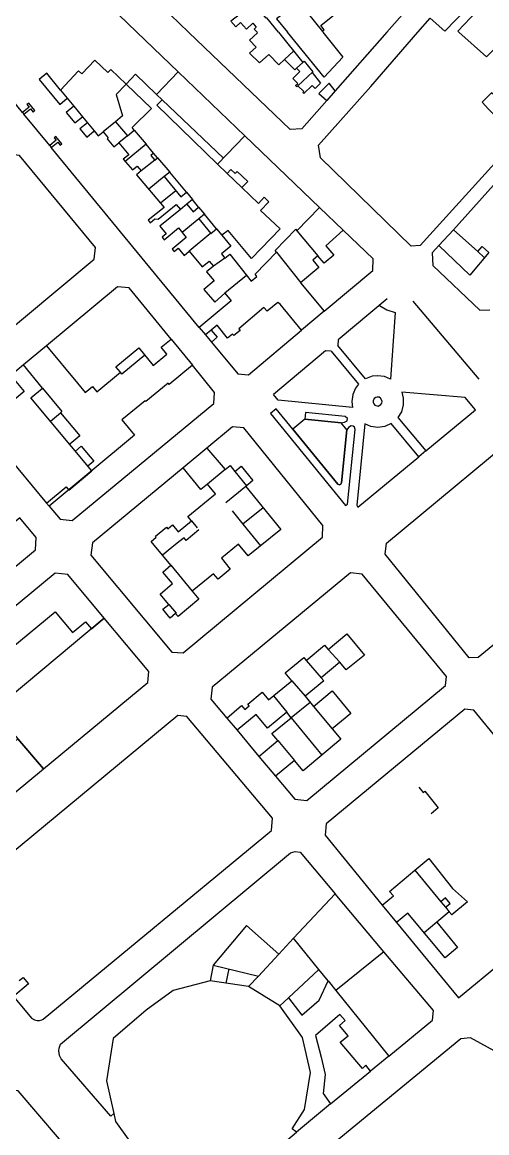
# Model space of a CAD drawing. Header units: millimetres. Extents: x 487814 to 495125, y 4392873 to 4398925.
# Drawn here: x 491881.8 to 492035.7, y 4396840.6 to 4397208.5 of the extents above; entities that cross this region are included whole.
import ezdxf

# ---------------------------------------------------------------- set-up
doc = ezdxf.new("R2010")
doc.units = ezdxf.units.MM
doc.layers.add('Cartografia_Base', color=8, linetype='Continuous')

msp = doc.modelspace()

# ---------------------------------------------------------------- linework, layer by layer
at = {"layer": 'Cartografia_Base'}
for p, q in [((491973.44, 4397215.15, 127.89), (491981.24, 4397205.4, 127.89)), ((491971.7, 4397198.93, 127.02), (491968.74, 4397196.11, 127.02)), ((491974.77, 4397195.17, 127.03), (491972.71, 4397193.24, 127.04)), ((491933.5, 4397192.02, 121.68), (491955.58, 4397170.79, 121.48)), ((491978.03, 4397192.05, 127.74), (491973.14, 4397187.37, 127.74)), ((491894.49, 4397186.01, 126.19), (491896.74, 4397183.29, 126.19)), ((491985.5, 4397185.78, 127.74), (491982.68, 4397182.58, 127.76)), ((491928.15, 4397182.81, 122.61), (491948.46, 4397163.39, 125.56)), ((491881.94, 4397178.58, 128.43), (491882.43, 4397177.98, 128.43)), ((491898.93, 4397180.63, 125.08), (491901.79, 4397177.17, 125.08)), ((491903.41, 4397175.19, 125.08), (491905.65, 4397172.46, 125.08)), ((491912.73, 4397175.51, 124.03), (491908.63, 4397172.2, 124.03)), ((491916.66, 4397170.79, 124.1), (491913.81, 4397168.55, 124.1)), ((491918.97, 4397172.71, 124.1), (491922.86, 4397168.05, 123.23)), ((491890.96, 4397167.58, 128.42), (491891.44, 4397167, 128.42)), ((491922.86, 4397168.05, 123.23), (491915.93, 4397162.32, 123.41)), ((491925.34, 4397165.07, 122.93), (491922.86, 4397168.05, 123.23)), ((491926.63, 4397163.51, 122.93), (491930.72, 4397158.84, 122.93)), ((491925.71, 4397162.76, 123.44), (491921.26, 4397159.21, 123.42)), ((491928.87, 4397157.32, 122.97), (491923.74, 4397153.19, 124.75)), ((491949.7, 4397158.4, 120.58), (491954.6, 4397153.67, 120.59)), ((491932.73, 4397152.63, 122.8), (491927.64, 4397148.56, 123.14)), ((491936.2, 4397152.2, 122.57), (491938.21, 4397149.69, 122.5)), ((491936.39, 4397148.23, 122.63), (491934.23, 4397146.44, 122.63)), ((491940.24, 4397147.18, 122.38), (491942.18, 4397144.86, 122.38)), ((491980.28, 4397147.07, 124.17), (491988.1, 4397139.58, 124.17)), ((491940.32, 4397143.3, 122.42), (491934.82, 4397138.8, 122.13)), ((491944.27, 4397138.57, 122.56), (491937.17, 4397132.64, 122.56)), ((491946.2, 4397140.04, 122.53), (491947.98, 4397137.9, 122.55)), ((491972.79, 4397139.39, 122.78), (491979.74, 4397131.07, 122.89)), ((492024.69, 4397139.69, 125.17), (492019.75, 4397134.53, 125.19)), ((491948.98, 4397130.36, 121.98), (491945.2, 4397127.61, 121.98)), ((491966, 4397132.32, 122.27), (491974.09, 4397122.14, 122.11)), ((492032.69, 4397132.53, 128.23), (492034.86, 4397130.53, 128.23)), ((491956.11, 4397124.6, 122.5), (491948.94, 4397118.74, 122.24)), ((492011.19, 4397116.1, 122.02), (492033.1, 4397090.19, 120.92)), ((491981.87, 4397112.76, 122.81), (491974.34, 4397106.43, 122.68)), ((491940.48, 4397107.38, 123.39), (491942.51, 4397104.9, 123.38)), ((491944.46, 4397106.47, 124.34), (491942.51, 4397104.9, 123.38)), ((491942.51, 4397104.9, 123.38), (491944.56, 4397102.47, 124.37)), ((491889.86, 4397101.23, 122.96), (491882.24, 4397094.96, 122.96)), ((491931.17, 4397103.51, 123.33), (491938.27, 4397094.86, 123.33)), ((491891.18, 4397076.33, 124.5), (491894.52, 4397079.12, 124.5)), ((491943.02, 4397067.38, 122.94), (491935.12, 4397060.86, 122.94)), ((492015.45, 4397066.44, 120.39), (492013.19, 4397064.55, 120.37)), ((491949.04, 4397060.27, 121.74), (491943.15, 4397055.45, 121.74)), ((491952.23, 4397059.65, 121.71), (491956.15, 4397054.93, 121.56)), ((491955.88, 4397054.71, 121.04), (491949.22, 4397049.26, 121.04)), ((491889.93, 4397049.2, 124.32), (491890.82, 4397048.15, 124.41)), ((491951.41, 4397046.58, 120.5), (491954.92, 4397042.25, 120.5)), ((491961.66, 4397047.56, 121.04), (491954.92, 4397042.25, 120.5)), ((491937.86, 4397043.35, 121.23), (491939.78, 4397041.03, 121.23)), ((491954.92, 4397042.25, 120.5), (491960.78, 4397035, 120.5)), ((491940.37, 4397040.32, 120.81), (491936.13, 4397036.82, 120.81)), ((491933.69, 4397036.3, 121.04), (491931.35, 4397034.48, 121.04)), ((491931.35, 4397034.48, 120.83), (491928.3, 4397031.96, 120.83)), ((491931.11, 4397028.57, 121.43), (491938.15, 4397019.98, 120.2)), ((491983.13, 4397000.73, 119.68), (491987.07, 4396996.45, 119.68)), ((491975.89, 4396997.08, 119.98), (491980.86, 4396991.35, 119.98)), ((491971.11, 4396990.33, 119.98), (491975.52, 4396985.22, 119.98)), ((491965.07, 4396985.34, 119.98), (491969.45, 4396979.93, 119.98)), ((491978.33, 4396981.83, 119.98), (491984.49, 4396974.39, 119.98)), ((491949.56, 4396977.99, 122.93), (491952.99, 4396973.91, 122.62)), ((491966.53, 4396970.51, 118.77), (491972.02, 4396963.95, 120.44)), ((491960.24, 4396965.25, 121.86), (491965.72, 4396958.72, 121.86)), ((492011.89, 4396927.58, 121.37), (492020.48, 4396917.13, 121.61)), ((491971.73, 4396905.01, 125.48), (491985.46, 4396919.74, 124)), ((492001.63, 4396900.53, 124), (491985.46, 4396919.74, 124)), ((492001.06, 4396916.04, 122.35), (492005.83, 4396910.22, 122.35)), ((492022, 4396915.28, 121.61), (492023.24, 4396913.77, 121.76)), ((492019.15, 4396910.33, 122.12), (492014.97, 4396906.81, 122.12)), ((491966.8, 4396899.74, 125.97), (491971.73, 4396905.01, 125.48)), ((491980.11, 4396894.63, 123.54), (491971.73, 4396905.01, 125.48)), ((491945.05, 4396896.09, 126.82), (491944.1, 4396890.94, 126.97)), ((491950.27, 4396894.85, 124.42), (491949.28, 4396890.15, 126.51)), ((491956.8, 4396889.01, 126.97), (491960.07, 4396892.52, 126.64)), ((491983.14, 4396890.89, 123.72), (491985.72, 4396887.7, 123.54)), ((491967.15, 4396882.67, 128.4), (491970.03, 4396885.32, 123.88)), ((492003.23, 4396866.02, 125.85), (491997.21, 4396861.06, 125.39)), ((491983.98, 4396850.14, 125.09), (491972.71, 4396840.84, 125.7))]:
    msp.add_line(p, q, dxfattribs=at)
for points in [[(491860.11, 4397205.16, 122.37), (491855.43, 4397210.88, 122.43), (491857.59, 4397212.64, 122.4), (491858.43, 4397211.62, 122.39), (491859.03, 4397212.12, 122.38), (491857.03, 4397214.55, 122.4), (491856.42, 4397214.06, 122.41), (491857.1, 4397213.24, 122.4), (491854.94, 4397211.46, 122.43), (491852.02, 4397215.02, 122.47), (491852.4, 4397218.07, 122.53), (491879.15, 4397240.54, 121.94), (491883.4, 4397240.41, 121.91), (491919.82, 4397205.16, 121.86)], [(491981.43, 4397205.16, 125.49), (491981.24, 4397205.4, 125.53), (491981.85, 4397205.9, 125.56), (491980.7, 4397207.34, 125.81), (491986.94, 4397212.33, 126.16), (491984.9, 4397214.85, 126.59), (491991.81, 4397220.37, 127.07), (491992.21, 4397219.89, 127.11), (491992.93, 4397220.84, 127.29), (491991.87, 4397221.99, 127.2), (492006.31, 4397237.99, 129.41), (492020.2, 4397225.22, 129.39), (492002.55, 4397205.16, 126.68)], [(491936.95, 4397205.17, 122.27), (491928, 4397213.78, 122.17), (491934.05, 4397220.17, 122.61), (491934.53, 4397219.66, 122.53), (491940.54, 4397224.5, 128.19), (491944.58, 4397220.44, 125.1), (491947.13, 4397222.51, 125.14), (491948.79, 4397220.55, 125.29), (491942.96, 4397215.81, 124.42), (491947.21, 4397211.55, 124.62), (491950.88, 4397215.24, 125.67), (491953.07, 4397213.04, 125.5), (491955.29, 4397214.89, 125.7), (491956.76, 4397213.23, 125.62), (491950.87, 4397208.77, 124.72), (491952.6, 4397206.9, 124.69), (491954.15, 4397208.32, 125.01), (491956.07, 4397206.19, 124.84), (491958.16, 4397208.12, 125.13), (491959.36, 4397206.81, 125.02), (491958.67, 4397206.19, 124.93), (491959.62, 4397205.16, 124.85)], [(491966.68, 4397205.16, 125.09), (491962.82, 4397209.95, 125.49), (491962.61, 4397209.77, 125.46), (491959.66, 4397213.29, 125.66), (491961.55, 4397215.04, 125.78), (491962.27, 4397214.17, 125.74), (491965.13, 4397216.44, 125.89), (491966.79, 4397214.32, 125.76), (491971.36, 4397217.74, 126.07), (491973.44, 4397215.15, 125.7), (491966.05, 4397209.55, 125.52), (491969.64, 4397205.16, 125.25)], [(492012.88, 4397205.16, 129.45), (492016.95, 4397209.86, 132.47), (492021.84, 4397205.47, 130.43), (492032.27, 4397216.44, 129.97), (492034.49, 4397214.32, 129.86), (492026.06, 4397205.47, 130.27), (492026.4, 4397205.17, 130.19)], [(491919.82, 4397205.16, 121.86), (491933.5, 4397192.02, 121.68), (491926.34, 4397184.54, 120.79), (491919.34, 4397191.23, 121.31), (491916.22, 4397187.99, 121.01)], [(492002.55, 4397205.16, 126.68), (491985.5, 4397185.78, 124.04), (491983.48, 4397188.25, 124.19), (491980.1, 4397184.89, 123.7), (491982.68, 4397182.58, 123.59), (491974.42, 4397173.19, 122.25), (491970.56, 4397172.93, 122.08), (491936.95, 4397205.17, 122.27)], [(491966.68, 4397205.16, 125.09), (491974.77, 4397195.17, 124.43), (491975.16, 4397195.54, 124.49), (491978.03, 4397192.05, 124.31), (491977.85, 4397191.86, 124.29), (491980.66, 4397188.33, 124.07), (491978.84, 4397186.56, 123.81), (491977.84, 4397187.51, 123.85), (491975.07, 4397184.86, 123.44), (491974.76, 4397185.15, 123.44), (491975.13, 4397185.5, 123.5), (491973.14, 4397187.37, 123.54), (491972.76, 4397187.01, 123.48), (491972.29, 4397187.46, 123.49), (491973.09, 4397188.21, 123.62), (491971.41, 4397189.86, 123.67), (491973.8, 4397192.14, 124.06), (491972.71, 4397193.24, 124.11), (491972.17, 4397192.72, 124.02), (491968.74, 4397196.11, 124.21), (491966.87, 4397194.31, 123.92), (491963.46, 4397197.76, 124.16), (491960.38, 4397195.03, 123.75), (491957.07, 4397198.2, 123.99), (491959.28, 4397200.25, 124.29), (491957.06, 4397202.51, 124.47), (491959.8, 4397204.97, 124.83), (491959.62, 4397205.16, 124.85)], [(491981.43, 4397205.16, 125.49), (491988.04, 4397196.9, 125.07), (491981.83, 4397190.27, 124.32), (491969.64, 4397205.16, 125.25)], [(492076.84, 4397205.16, 128.86), (492050.08, 4397175.03, 127.36), (492045.11, 4397178.56, 127.68), (492037.2, 4397185.12, 128.23), (492034.2, 4397181.95, 127.5), (492036.27, 4397179.62, 127.46), (492045.85, 4397170.1, 127.16), (492013.65, 4397134.53, 122.25), (492010.61, 4397134.31, 122.02), (491980.63, 4397163.54, 122.16), (491979.94, 4397167.75, 122.45), (491997.25, 4397187.2, 125.05), (492012.88, 4397205.16, 129.45)], [(492043.75, 4397205.16, 129.25), (492035.6, 4397196.97, 129.01), (492026.4, 4397205.17, 130.19)], [(491916.22, 4397187.99, 121.01), (491911.17, 4397192.81, 121.38), (491910.2, 4397191.77, 121.28), (491905.85, 4397195.88, 121.36), (491901.58, 4397191.34, 121.37), (491900.49, 4397192.37, 121.41), (491894.49, 4397186.01, 121.43), (491889.95, 4397191.54, 121.72), (491887.43, 4397189.46, 121.79), (491894.25, 4397181.23, 121.39), (491896.74, 4397183.29, 121.24), (491898.93, 4397180.63, 121.28), (491896.44, 4397178.57, 121.34), (491899.31, 4397175.11, 121.27), (491901.79, 4397177.17, 121.34), (491903.41, 4397175.19, 121.37), (491900.93, 4397173.15, 121.28), (491903.19, 4397170.44, 121.33), (491905.65, 4397172.46, 121.41), (491906.96, 4397170.86, 121.44), (491908.63, 4397172.2, 121.47), (491910.33, 4397170.12, 121.53), (491910.01, 4397169.86, 121.51), (491912.17, 4397167.24, 121.56), (491913.81, 4397168.55, 121.49), (491917.13, 4397164.55, 121.61), (491915.32, 4397163.05, 121.61), (491918.4, 4397159.55, 121.68), (491919.91, 4397160.77, 121.73), (491921.26, 4397159.21, 121.75), (491919.72, 4397157.96, 121.7), (491928.86, 4397147.12, 121.36), (491923.58, 4397142.95, 121.16), (491924.17, 4397141.99, 121.06), (491925.76, 4397143.36, 121.13), (491926.9, 4397143.21, 121.08), (491932.83, 4397148.12, 121.3), (491934.23, 4397146.44, 121.1), (491927.43, 4397140.87, 120.85), (491929.52, 4397138.35, 120.97), (491928.18, 4397137.24, 121.03), (491928.86, 4397136.41, 120.97), (491933.57, 4397140.31, 120.61), (491936.16, 4397137.17, 120.88), (491931.45, 4397133.27, 120.77), (491932.11, 4397132.48, 120.72), (491933.48, 4397133.62, 120.78), (491935.46, 4397131.23, 120.62), (491937.17, 4397132.64, 120.69), (491941.48, 4397127.42, 120.5), (491943.78, 4397129.33, 120.47), (491945.2, 4397127.61, 120.47), (491942.91, 4397125.73, 120.5), (491945.37, 4397122.75, 120.52), (491942, 4397119.96, 120.59), (491945.61, 4397115.7, 120.58), (491948.94, 4397118.74, 120.54), (491951.08, 4397116.14, 120.58), (491940.48, 4397107.38, 120.88), (491891.44, 4397167, 121.76), (491893.6, 4397168.77, 121.63), (491894.44, 4397167.73, 121.61), (491895, 4397168.19, 121.58), (491892.99, 4397170.63, 121.62), (491892.43, 4397170.17, 121.66), (491893.11, 4397169.35, 121.64), (491890.96, 4397167.58, 121.77), (491882.43, 4397177.98, 121.96), (491884.59, 4397179.76, 121.83), (491885.43, 4397178.72, 121.82), (491885.99, 4397179.18, 121.78), (491883.99, 4397181.63, 121.83), (491883.42, 4397181.16, 121.86), (491884.1, 4397180.34, 121.85), (491881.94, 4397178.58, 121.97), (491873.42, 4397188.94, 122.19)], [(491916.22, 4397187.99, 121.01), (491912.9, 4397184.51, 120.84), (491915.04, 4397177.43, 120.9), (491912.73, 4397175.51, 121.11), (491916.66, 4397170.79, 121.25), (491918.97, 4397172.71, 121.04), (491918.21, 4397173.61, 121.01), (491924.69, 4397179.92, 120.38), (491916.22, 4397187.99, 121.01)], [(491926.34, 4397184.54, 120.79), (491928.15, 4397182.81, 120.77), (491926.38, 4397180.95, 120.54), (491946.56, 4397161.41, 120.57)], [(491950.95, 4397134.32, 120.47), (491947.84, 4397131.79, 120.45), (491948.98, 4397130.36, 120.49), (491950.61, 4397131.6, 120.51), (491957.69, 4397122.7, 120.7), (491959.58, 4397124.27, 120.73), (491959.03, 4397124.96, 120.72), (491966, 4397132.32, 120.79), (491965.56, 4397132.85, 120.78), (491972.41, 4397139.94, 120.94), (491972.79, 4397139.39, 120.96), (491980.28, 4397147.07, 121.44), (491955.58, 4397170.79, 121.48), (491946.56, 4397161.41, 120.57), (491949.7, 4397158.4, 120.58), (491950.92, 4397159.67, 120.71), (491952.32, 4397158.32, 120.71), (491953.01, 4397159.04, 120.78), (491956.52, 4397155.68, 120.76), (491954.6, 4397153.67, 120.59), (491960.04, 4397148.46, 120.59), (491961.96, 4397150.47, 120.75), (491963.49, 4397149, 120.75), (491960.8, 4397146.15, 120.54), (491967.27, 4397140, 120.81), (491957.77, 4397130.19, 120.66), (491950.02, 4397139.53, 120.48), (491947.98, 4397137.9, 120.33), (491950.95, 4397134.32, 120.47)], [(491834.87, 4397115.14, 121.99), (491855.01, 4397090.88, 121.5), (491855.19, 4397090.7, 121.49), (491858.74, 4397090.84, 121.34), (491905.68, 4397129.99, 121.24), (491906.15, 4397133.87, 121.25), (491880.89, 4397164.28, 121.85), (491877.29, 4397164.71, 121.95), (491829.58, 4397125.33, 122.14), (491830.42, 4397120.51, 122.1), (491834.87, 4397115.14, 121.99)], [(491925.71, 4397162.76, 121.39), (491926.63, 4397163.51, 121.31), (491925.34, 4397165.07, 121.26), (491924.42, 4397164.31, 121.35), (491925.71, 4397162.76, 121.39)], [(491934.35, 4397150.66, 121.41), (491936.2, 4397152.2, 121.43), (491930.72, 4397158.84, 121.38), (491928.87, 4397157.32, 121.58), (491934.35, 4397150.66, 121.41)], [(492040.75, 4397157.66, 125.59), (492024.69, 4397139.69, 123.31), (492032.69, 4397132.53, 122.96), (492034.2, 4397134.2, 123.16), (492036.34, 4397132.22, 123.06), (492030.05, 4397124.64, 122.14), (492019.75, 4397134.53, 122.66), (492017.55, 4397132.09, 122.36), (492017.76, 4397127.88, 122.02), (492033.42, 4397113.07, 121.33)], [(491938.42, 4397145.71, 120.84), (491940.24, 4397147.18, 120.85), (491938.21, 4397149.69, 121.14), (491936.39, 4397148.23, 121.13), (491938.42, 4397145.71, 120.84)], [(491944.34, 4397138.48, 120.38), (491946.2, 4397140.04, 120.36), (491942.18, 4397144.86, 120.58), (491940.32, 4397143.3, 120.57), (491944.34, 4397138.48, 120.38)], [(491981.81, 4397128.6, 121.14), (491979.74, 4397131.07, 121.12), (491978.04, 4397129.66, 121.06), (491980.11, 4397127.19, 121.13), (491974.04, 4397122.09, 121.03), (491981.87, 4397112.76, 121.2), (491997.93, 4397126.25, 121.51), (491998.02, 4397130.08, 121.56), (491988.1, 4397139.58, 121.44), (491982.43, 4397134.45, 121.23), (491985.05, 4397131.34, 121.25), (491981.81, 4397128.6, 121.14)], [(491900.15, 4397088.88, 121.04), (491902.72, 4397085.8, 120.97), (491905.12, 4397087.8, 120.97), (491906.58, 4397086.03, 120.93), (491914.36, 4397092.5, 120.91), (491912.82, 4397094.31, 120.95), (491920.49, 4397100.59, 120.98), (491925.25, 4397094.81, 120.93), (491929.73, 4397098.47, 120.98), (491927.84, 4397100.78, 121), (491931.17, 4397103.51, 121.03), (491917.3, 4397120.44, 121.19), (491913.38, 4397120.86, 121.19), (491889.86, 4397101.23, 121.33), (491900.15, 4397088.88, 121.04)], [(491953.28, 4397091.96, 120.75), (491956.73, 4397091.65, 120.75), (491974.34, 4397106.43, 121.06), (491967.27, 4397115.07, 120.9), (491966.54, 4397115.68, 120.89), (491962.91, 4397112.78, 120.82), (491961.88, 4397113.99, 120.8), (491953.57, 4397106.85, 120.64), (491953.99, 4397106.38, 120.65), (491951.95, 4397104.68, 120.65), (491951.51, 4397105.19, 120.64), (491949.85, 4397103.86, 120.66), (491946.44, 4397108.11, 120.64), (491944.46, 4397106.47, 120.75), (491946.39, 4397104.13, 120.72), (491944.56, 4397102.47, 120.82), (491953.28, 4397091.96, 120.75)], [(492002.72, 4397116.8, 121.78), (491986.52, 4397103.21, 121.34), (491986.35, 4397101.37, 120.61)], [(492000.16, 4397114.65, 121.71), (492002.54, 4397113.17, 121.79), (492005.39, 4397112.28, 120.87), (492003.76, 4397090.27, 120.69), (492001.84, 4397091.07, 120.69), (491999.53, 4397091.38, 120.69), (491997.78, 4397091.2, 120.69), (491995.52, 4397090.39, 120.61), (491986.35, 4397101.37, 120.61)], [(492033.42, 4397113.07, 121.33), (492036.73, 4397113.2, 121.35)], [(491922.48, 4397098.15, 122.73), (491914.87, 4397091.91, 122.73), (491914.36, 4397092.5, 122.73)], [(491984.13, 4397099.45, 120.6), (491982.23, 4397099.62, 120.6), (491965.02, 4397085.19, 120.76)], [(491984.13, 4397099.45, 120.6), (491993.2, 4397088.58, 120.69), (491992.21, 4397087.26, 120.69), (491991.29, 4397085.11, 120.69), (491990.97, 4397082.81, 120.69), (491991.21, 4397080.86, 120.69), (491966.6, 4397083.31, 120.69), (491965.02, 4397085.19, 120.58)], [(491897.24, 4397053.48, 120.6), (491904.91, 4397059.86, 120.49), (491884.74, 4397084.05, 120.94), (491888.6, 4397087.25, 120.86), (491882.24, 4397094.96, 120.88), (491878.02, 4397091.49, 120.96), (491882.46, 4397086.1, 120.95), (491876.41, 4397081.07, 121.04), (491874.51, 4397083.34, 121.07), (491877.97, 4397086.19, 121.01), (491876.7, 4397087.74, 121.01), (491878.49, 4397089.23, 120.98), (491877.19, 4397090.8, 120.98), (491866.39, 4397081.9, 121.18), (491866, 4397077.85, 121.18), (491889.93, 4397049.2, 120.77), (491896.35, 4397054.56, 120.63), (491897.24, 4397053.48, 120.6)], [(491890.82, 4397048.15, 120.76), (491894.41, 4397043.84, 120.69), (491898.41, 4397043.4, 120.62), (491945.26, 4397082.16, 120.9), (491945.56, 4397085.83, 120.9), (491938.27, 4397094.86, 120.96), (491930.46, 4397088.45, 120.88), (491930.12, 4397088.87, 120.88), (491922.78, 4397082.78, 120.8), (491922.53, 4397083.07, 120.8), (491914.86, 4397076.73, 120.72), (491919.08, 4397071.63, 120.61), (491890.82, 4397048.15, 120.76)], [(491888.6, 4397087.25, 123.58), (491894.98, 4397079.5, 123.58), (491894.52, 4397079.12, 124.5)], [(491999.75, 4397081.34, 120.69), (492000.62, 4397081.79, 120.69), (492000.93, 4397082.28, 120.69), (492001.03, 4397082.97, 120.69), (492000.53, 4397083.96, 120.69), (492000, 4397084.24, 120.69), (491999.4, 4397084.32, 120.69), (491998.95, 4397084.21, 120.69), (491998.37, 4397083.77, 120.69), (491998.04, 4397083.03, 120.69), (491998.05, 4397082.63, 120.69), (491998.28, 4397082.02, 120.69), (491998.66, 4397081.6, 120.69), (491999.75, 4397081.34, 120.69)], [(492015.45, 4397066.44, 120.39), (492031.89, 4397080.09, 120.53), (492028.53, 4397084.13, 120.76), (492007.5, 4397085.96, 120.69), (492008.02, 4397083.99, 120.69), (492008.03, 4397081.71, 120.69), (492007.41, 4397079.46, 120.69), (492006.24, 4397077.51, 120.69), (492015.45, 4397066.44, 120.39)], [(491894.52, 4397079.12, 124.5), (491900.9, 4397071.47, 124.5), (491897.56, 4397068.68, 124.5)], [(491971.43, 4397073.72, 120.69), (491965.99, 4397080.38, 120.69), (491964.09, 4397078.84, 120.51), (491988.85, 4397048.38, 120.12), (491989.58, 4397048.79, 120.2), (491992.06, 4397073.6, 120.3), (491991.86, 4397074.31, 120.3), (491991.39, 4397074.69, 120.3), (491990.72, 4397074.75, 120.3), (491989.84, 4397074.24, 120.3), (491989.3, 4397073.5, 120.3), (491987.56, 4397055.85, 120.3), (491987.32, 4397055.43, 120.26), (491986.93, 4397055.24, 120.23), (491986.38, 4397055.42, 120.17), (491971.43, 4397073.72, 120.69)], [(491987.43, 4397075.8, 120.69), (491988.61, 4397075.96, 120.69), (491989.5, 4397076.43, 120.69), (491989.52, 4397077.15, 120.69), (491988.78, 4397077.82, 120.69), (491975.65, 4397079.18, 120.69), (491975.43, 4397076.99, 120.69), (491987.43, 4397075.8, 120.69)], [(491971.43, 4397073.72, 120.69), (491986.38, 4397055.42, 120.17), (491986.93, 4397055.24, 120.23), (491987.32, 4397055.43, 120.26), (491987.56, 4397055.85, 120.3), (491989.3, 4397073.5, 120.3), (491987.43, 4397075.8, 120.69), (491975.43, 4397076.99, 120.69), (491971.43, 4397073.72, 120.69)], [(491993.01, 4397047.79, 120.22), (492013.19, 4397064.55, 120.37), (492004.05, 4397075.55, 120.69), (492001.88, 4397074.6, 120.69), (491999.57, 4397074.26, 120.69), (491997.26, 4397074.57, 120.69), (491995.28, 4397075.41, 120.69), (491992.63, 4397048.48, 120.3), (491993.01, 4397047.79, 120.22)], [(492093.88, 4397057.48, 120.92), (492090.18, 4397045.02, 120.67), (492032.87, 4396998.01, 119.69), (492029.86, 4396997.93, 119.64), (492002.06, 4397032.28, 119.86), (492002.52, 4397035.92, 119.93), (492053.85, 4397078.47, 120.66), (492055.13, 4397078.62, 120.68), (492093.88, 4397066.6, 121.01)], [(491930.85, 4397011.07, 119.93), (491928.39, 4397014.02, 119.99), (491930.34, 4397015.64, 119.86), (491927.49, 4397019.06, 119.92), (491931.62, 4397022.51, 119.66), (491928.43, 4397026.33, 119.73), (491931.11, 4397028.57, 119.56), (491924.55, 4397036.49, 119.78), (491926.2, 4397037.84, 119.74), (491925.94, 4397038.17, 119.77), (491929.58, 4397041.19, 119.68), (491930.02, 4397040.66, 119.64), (491931.6, 4397041.98, 119.6), (491933.48, 4397039.71, 119.4), (491937.86, 4397043.35, 119.3), (491936.74, 4397044.7, 119.42), (491945.82, 4397052.22, 119.23), (491943.15, 4397055.45, 119.52), (491941.04, 4397053.71, 119.56), (491935.12, 4397060.86, 120.36), (491905.13, 4397036, 120.76), (491904.52, 4397031.96, 120.75), (491931.41, 4396999.75, 120.14), (491935.09, 4396999.58, 120.07), (491981.27, 4397037.94, 119.92), (491981.35, 4397041.71, 119.94), (491955.19, 4397074.08, 120.6), (491951.49, 4397074.4, 120.62), (491943.02, 4397067.38, 120.37), (491949.04, 4397060.27, 119.43), (491950.65, 4397061.58, 119.43), (491952.23, 4397059.65, 121.71), (491954.36, 4397061.38, 119.47), (491958.25, 4397056.62, 119.43), (491955.88, 4397054.71, 119.17), (491967.45, 4397040.39, 119.3), (491956.65, 4397031.66, 119.19), (491953.5, 4397035.55, 118.87), (491947.79, 4397030.94, 118.87), (491950.73, 4397027.3, 119.17), (491946.72, 4397023.95, 119.18), (491945.17, 4397025.8, 119.03), (491938.15, 4397019.98, 119.42), (491940.33, 4397017.37, 119.39), (491933.44, 4397011.59, 119.81), (491932.63, 4397012.56, 119.82), (491930.85, 4397011.07, 119.93)], [(491899.44, 4397066.43, 123.12), (491901.39, 4397068.05, 123.12), (491905.57, 4397063.04, 123.12), (491903.61, 4397061.41, 123.12)], [(491851.35, 4397004.78, 121.44), (491886.21, 4397033.73, 120.33), (491886.5, 4397037.73, 120.33), (491881, 4397044.34, 120.55), (491843.95, 4397013.67, 121.73), (491851.35, 4397004.78, 121.44)], [(491936.13, 4397036.82, 120.9), (491935.42, 4397037.7, 120.9), (491933.69, 4397036.3, 120.9)], [(491908.99, 4397011.09, 120.59), (491897, 4397025.53, 120.87), (491892.76, 4397025.92, 120.86), (491833.38, 4396976.78, 122.2), (491842.43, 4396966.1, 120.97), (491848.61, 4396971.32, 120.8), (491842.51, 4396978.54, 121.65), (491848.56, 4396983.71, 121.52), (491854.11, 4396977.21, 120.75), (491860.26, 4396982.46, 120.61), (491859.43, 4396983.44, 120.73), (491865.38, 4396988.55, 120.6), (491865.69, 4396988.18, 120.55), (491871.15, 4396992.65, 120.42), (491869.73, 4396994.19, 120.61), (491892.81, 4397013.17, 120.54), (491898.5, 4397006.29, 120.41), (491902.83, 4397009.87, 120.53), (491904.74, 4397007.56, 120.49), (491908.99, 4397011.09, 120.59)], [(491978.33, 4396981.83, 119.87), (491984.5, 4396986.94, 119.83), (491990.66, 4396979.52, 119.78), (491984.49, 4396974.39, 119.82), (491987.37, 4396970.93, 119.8), (491974.84, 4396960.53, 119.88), (491972.02, 4396963.95, 119.9), (491965.72, 4396958.72, 119.92), (491972.14, 4396951.05, 119.88), (491976.13, 4396950.69, 119.87), (492022.06, 4396988.74, 119.57), (492022.34, 4396991.75, 119.62), (491994.46, 4397025.62, 120.05), (491990.6, 4397026.12, 120.07), (491944.76, 4396988.19, 120.11), (491944.34, 4396984.23, 120.15), (491949.56, 4396977.99, 120.1), (491954.48, 4396982.12, 120.03), (491955.55, 4396980.84, 120.02), (491956.99, 4396982.04, 120.01), (491956.51, 4396982.62, 120.02), (491961.26, 4396986.56, 119.99), (491963.41, 4396983.97, 119.97), (491971.11, 4396990.33, 119.92), (491968.96, 4396992.93, 119.96), (491975.11, 4396998.01, 119.95), (491975.89, 4396997.08, 119.94), (491981.98, 4397002.13, 119.94), (491983.13, 4397000.73, 119.92), (491989.34, 4397005.86, 119.92), (491995.16, 4396998.84, 119.83), (491989.16, 4396993.9, 119.83), (491987.07, 4396996.45, 119.86), (491980.86, 4396991.35, 119.86), (491981.71, 4396990.32, 119.85), (491975.52, 4396985.22, 119.89), (491978.33, 4396981.83, 119.87)], [(491930.34, 4397015.64, 121.81), (491932.8, 4397012.7, 121.81), (491932.63, 4397012.56, 121.81)], [(491880.36, 4396971.04, 119.65), (491888.86, 4396961.13, 121.14), (491923.41, 4396989.72, 120.17), (491923.72, 4396993.36, 120.18), (491908.99, 4397011.09, 120.59), (491872.28, 4396980.48, 119.64), (491880.36, 4396971.04, 119.65)], [(491977.23, 4396983.16, 120.13), (491970.95, 4396978.08, 119.98), (491981.06, 4396965.7, 118.77)], [(491952.99, 4396973.91, 120.06), (491960.24, 4396965.25, 119.97), (491966.53, 4396970.51, 119.94), (491964.55, 4396972.89, 119.96), (491970.95, 4396978.08, 119.92), (491969.45, 4396979.93, 119.93), (491963.1, 4396974.62, 119.97), (491959.28, 4396979.19, 120), (491952.99, 4396973.91, 120.06)], [(492048.39, 4396959.85, 119.17), (492031.36, 4396980.54, 119.53), (492028.38, 4396980.88, 119.54), (491982.5, 4396942.96, 119.78), (491982.18, 4396939.14, 119.78), (492001.06, 4396916.04, 119.63), (492004.74, 4396919.05, 119.6), (492003.51, 4396920.5, 119.62), (492011.89, 4396927.58, 119.54)], [(491880.88, 4396890.99, 123.14), (491882.14, 4396892.06, 123), (491883.91, 4396889.98, 123.04), (491878.93, 4396885.79, 123.63), (491884.96, 4396878.59, 123.84), (491885.96, 4396877.98, 123.86), (491886.76, 4396877.78, 123.84), (491887.57, 4396877.79, 123.82), (491888.36, 4396878.02, 123.77), (491888.81, 4396878.25, 123.74), (491964.4, 4396940.73, 120.14), (491964.71, 4396944.85, 119.96), (491936.35, 4396978.44, 120.05), (491933.37, 4396978.81, 120.13), (491857.23, 4396915.77, 123.06)], [(491880.36, 4396971.04, 119.65), (491873.64, 4396965.29, 119.92), (491872.78, 4396966.3, 119.77), (491867.37, 4396961.69, 119.99), (491870.8, 4396957.66, 120.6), (491864.85, 4396952.72, 120.82), (491861.72, 4396956.48, 120.36), (491855.08, 4396951.15, 121.06), (491855.72, 4396950.38, 121.07), (491852.49, 4396947.62, 121.42), (491844.3, 4396957.06, 121.28), (491841.65, 4396954.81, 121.56), (491848.71, 4396946.67, 121.68), (491846.6, 4396944.83, 121.91), (491849.66, 4396941.32, 121.96), (491845.7, 4396937.88, 122.38), (491842.68, 4396941.37, 122.33), (491840.25, 4396939.36, 122.59), (491849.32, 4396928.39, 122.73), (491888.86, 4396961.13, 121.14), (491880.36, 4396971.04, 119.65)], [(492013.19, 4396955.13, 119.62), (492014.65, 4396953.33, 119.62), (492015.13, 4396953.71, 119.62), (492019.58, 4396948.2, 119.62), (492017.25, 4396946.21, 119.62)], [(491912.16, 4396846.99, 124.4), (491911.22, 4396846.15, 124.4), (491894.76, 4396865.05, 124.12), (491894.14, 4396866.24, 124.08), (491893.92, 4396867.69, 124.04), (491894.03, 4396868.6, 124.01), (491894.57, 4396869.9, 123.97), (491970.67, 4396933.32, 120), (491972.19, 4396933.77, 120), (491973.87, 4396933.51, 120), (491985.46, 4396919.74, 124)], [(492011.89, 4396927.58, 119.54), (492016.45, 4396931.42, 119.49), (492024.33, 4396921.54, 119.38), (492029.33, 4396917.05, 119.33), (492024.07, 4396912.76, 119.38), (492023.24, 4396913.77, 119.39), (492019.15, 4396910.33, 119.43), (492026.01, 4396901.96, 119.43), (492021.91, 4396898.57, 119.52), (492009.5, 4396913.3, 119.54), (492005.83, 4396910.22, 119.62), (492026.29, 4396885.3, 119.47), (492069.67, 4396921.02, 118.72)], [(492022, 4396915.28, 119.4), (492023.53, 4396916.55, 119.39), (492022.01, 4396918.4, 119.41), (492020.48, 4396917.13, 119.42), (492022, 4396915.28, 119.4)], [(491966.8, 4396899.74, 125.97), (491956.14, 4396909.27, 126.21), (491945.05, 4396896.09, 126.82), (491960.07, 4396892.52, 126.64), (491966.8, 4396899.74, 125.97)], [(492003.23, 4396866.02, 120.77), (492017.68, 4396877.95, 119.87), (492018.02, 4396881.07, 119.76), (492001.63, 4396900.53, 119.84), (491985.72, 4396887.7, 120.75), (492003.23, 4396866.02, 120.77)], [(491980.11, 4396894.63, 123.54), (491970.03, 4396885.32, 123.88), (491974.47, 4396879.56, 123.88), (491980.17, 4396884.47, 123.88), (491983.14, 4396890.89, 123.72), (491980.11, 4396894.63, 123.54)], [(491912.16, 4396846.99, 124.04), (491912.76, 4396844.38, 124.21), (491921.16, 4396832.64, 124.42), (491933.47, 4396824.96, 124.1), (491946.52, 4396822.97, 123.78), (491953.27, 4396824.4, 123.55), (491972.71, 4396840.84, 122.46), (491971.19, 4396841.93, 122.34), (491975.33, 4396848.28, 121.87), (491977.36, 4396860.56, 121.82), (491974.68, 4396872.15, 121.63), (491967.15, 4396882.67, 121.29), (491956.8, 4396889.01, 120.89), (491944.1, 4396890.94, 121.34), (491931.79, 4396887.72, 121.82), (491922.92, 4396881.19, 122.12), (491912, 4396871.84, 122.74), (491909.72, 4396857.78, 123.24), (491912.16, 4396846.99, 124.04)], [(491983.98, 4396850.14, 121.98), (491997.21, 4396861.06, 121.15), (491995.66, 4396862.94, 121.15), (491994.47, 4396861.92, 121.23), (491987.11, 4396870.57, 121.23), (491989.83, 4396872.73, 121.06), (491986.9, 4396876.17, 121.06), (491988.78, 4396877.76, 120.94), (491987.07, 4396879.77, 120.94), (491978.93, 4396872.84, 121.46), (491980.84, 4396865.6, 121.62), (491982.13, 4396859.86, 121.75), (491981.49, 4396853.57, 121.97), (491983.98, 4396850.14, 121.98)], [(492008.75, 4396782.66, 121.72), (492043.64, 4396844.07, 118.93), (492039.47, 4396846.49, 119.09), (492040.98, 4396849.18, 119.09), (492045.19, 4396846.8, 118.93), (492051.46, 4396857.84, 119.17), (492050.63, 4396860.84, 119.25), (492030.34, 4396872.02, 119.75), (492027.14, 4396871.67, 120.11), (491977.45, 4396830.91, 123.41)], [(491900.7, 4396830.83, 125.85), (491880.52, 4396854.47, 125.93), (491875.97, 4396855.12, 127.55), (491818.24, 4396807.43, 127.63), (491825.72, 4396798.13, 128.03), (491833.8, 4396804.79, 128), (491850.54, 4396784.55, 127.27), (491855.63, 4396788.85, 127.37), (491853.65, 4396791.21, 127.41), (491900.7, 4396830.83, 125.85)]]:
    msp.add_polyline3d(points, dxfattribs=at)

doc.saveas('drawing.dxf')
